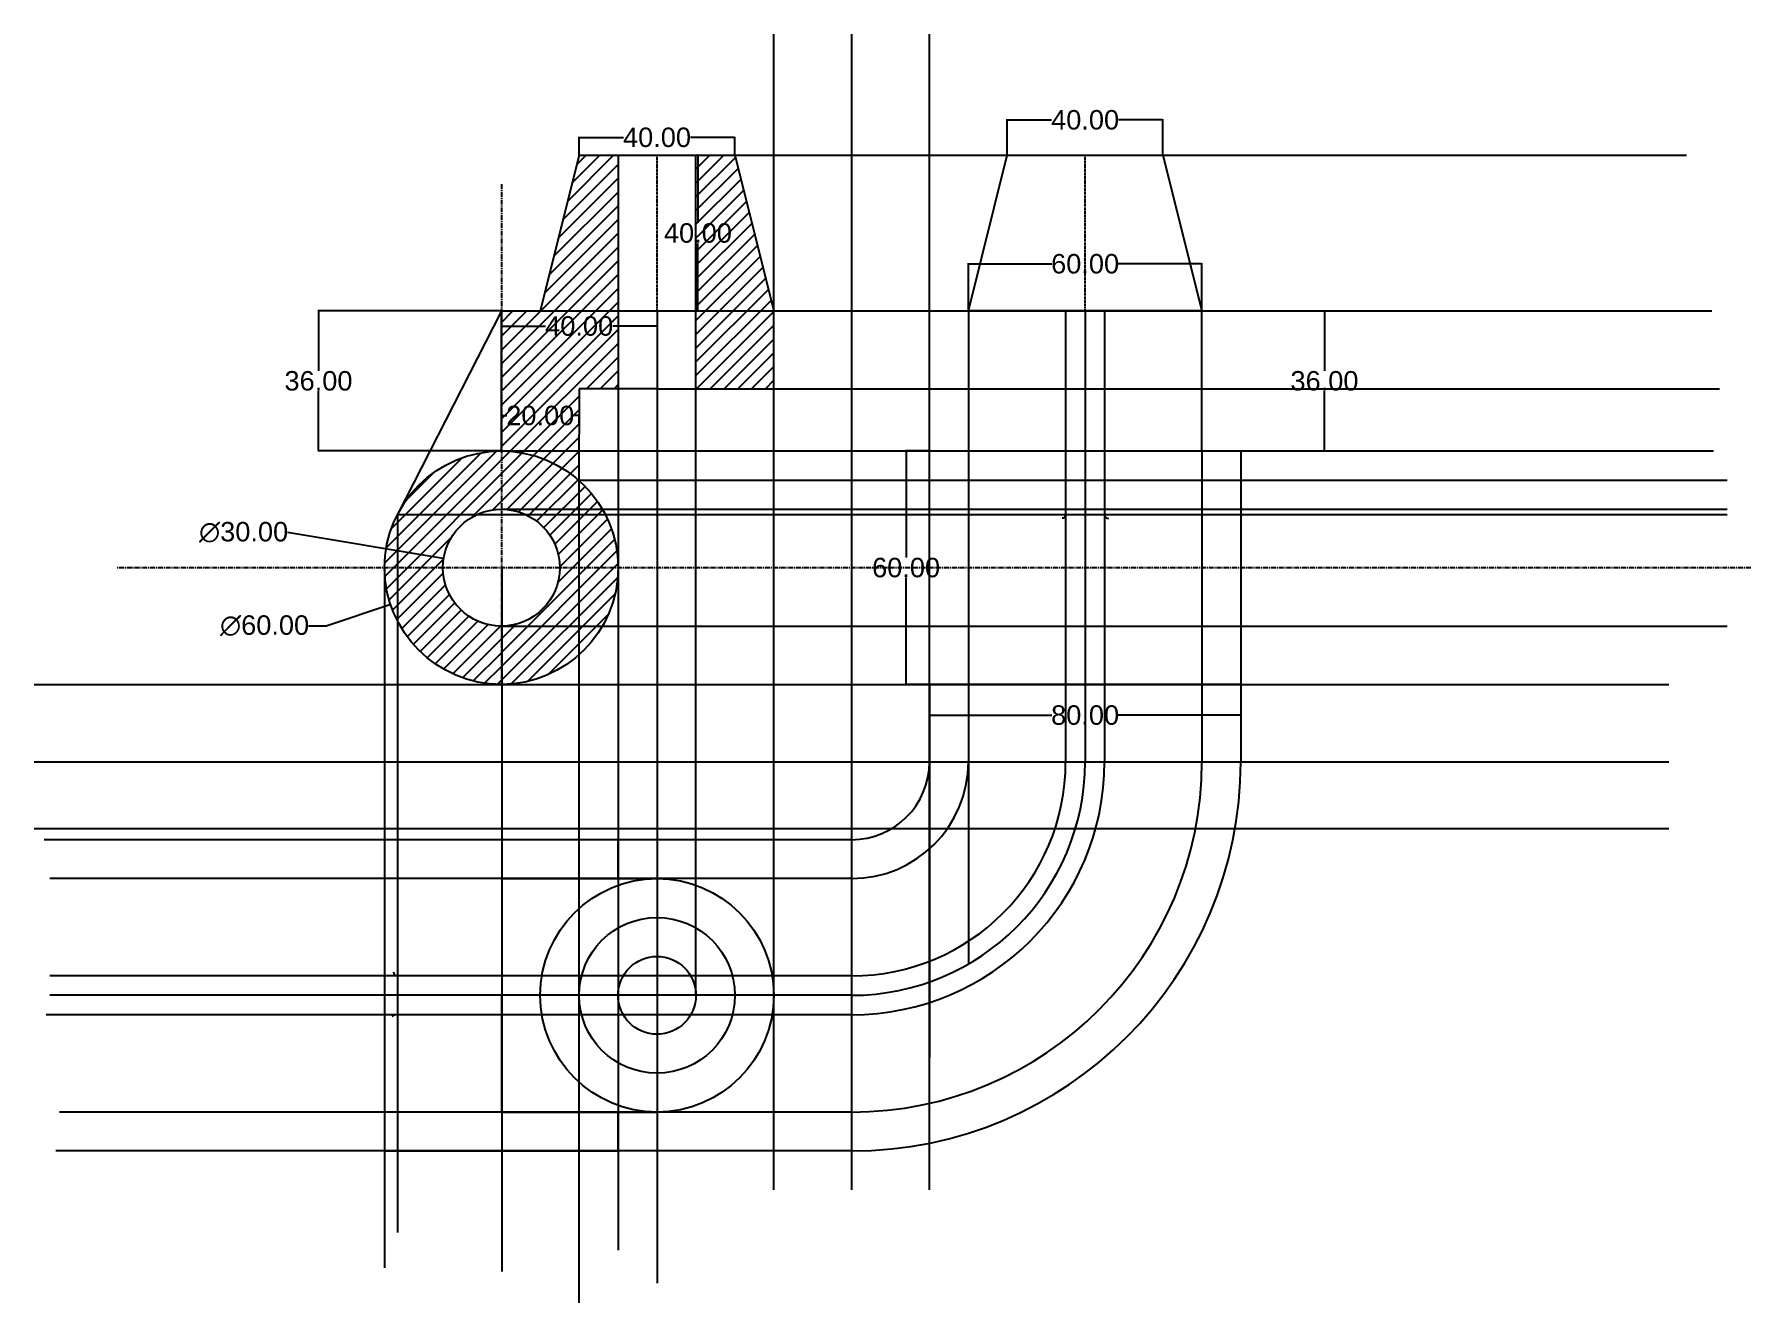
# Model space of a CAD drawing. Header units: millimetres. Extents: x 0 to 441, y 10 to 336.
import ezdxf

# ---------------------------------------------------------------- set-up
doc = ezdxf.new("R2010")
doc.units = ezdxf.units.MM
doc.header["$MEASUREMENT"] = 0
doc.header["$PDMODE"] = 35
doc.header["$PDSIZE"] = 3
doc.linetypes.add('CENTER', pattern=[2, 1.25, -0.25, 0.25, -0.25])
doc.linetypes.add('HIDDEN', pattern=[0.375, 0.25, -0.125])
doc.layers.add('CENTER', color=3, linetype='CENTER')
doc.layers.add('PROJECTION', color=2, linetype='Continuous')
doc.layers.add('HIDDEN', color=7, linetype='HIDDEN', lineweight=30)
doc.layers.add('OBJECT', color=7, linetype='Continuous', lineweight=35)
doc.styles.get("Standard").update_dxf_attribs({"font": 'arial.ttf'})
doc.dimstyles.new('Annotative', dxfattribs={"dimscale": 0, "dimtxt": 5, "dimasz": 0.18, "dimexe": 0.18, "dimexo": 0.0625, "dimgap": 0.09, "dimtad": 0, "dimtih": 1, "dimtoh": 1, "dimzin": 0, "dimdsep": 46, "dimtxsty": 'Standard', "dimcen": 0.09, "dimclrd": 2, "dimclre": 4, "dimadec": 0, "dimazin": 0, "dimtfac": 1, "dimtofl": 0, "dimtmove": 0, "dimatfit": 3, "dimfxl": 1, "dimtolj": 1, "dimtzin": 0, "dimarcsym": 0})

# ---------------------------------------------------------------- blocks, each defined once
blk = doc.blocks.new('*D39')
at = {"layer": 'Defpoints', "color": 0, "lineweight": -2, "transparency": 16777216}
for p in [(105.2, 200.86), (134.8, 195.96)]:
    blk.add_point(p, dxfattribs=at)
at = {"layer": 'OBJECT', "color": 2, "lineweight": -2, "transparency": 16777216}
blk.add_line((65.01, 207.5), (105.02, 200.89), dxfattribs=at)
at = {"layer": 'OBJECT', "color": 4, "lineweight": -2, "transparency": 16777216}
for p, q in [((120, 198.32), (120, 198.5)), ((119.91, 198.41), (120.09, 198.41))]:
    blk.add_line(p, q, dxfattribs=at)
at = {"layer": 'OBJECT', "color": 2, "lineweight": -2, "transparency": 16777216}
blk.add_solid([(105.03, 200.92), (105.02, 200.86), (105.2, 200.86)], dxfattribs=at)
at = {"layer": 'OBJECT', "color": 0, "lineweight": -2, "transparency": 16777216, "insert": (53.78, 207.5), "char_height": 5, "attachment_point": 5}
blk.add_mtext('\\A1;∅30.00', dxfattribs=at)
blk = doc.blocks.new('*D40')
at = {"layer": 'Defpoints', "color": 0, "lineweight": -2, "transparency": 16777216}
for p in [(148.48, 207.85), (91.52, 188.97)]:
    blk.add_point(p, dxfattribs=at)
at = {"layer": 'OBJECT', "color": 4, "lineweight": -2, "transparency": 16777216}
for p, q in [((120, 198.32), (120, 198.5)), ((119.91, 198.41), (120.09, 198.41))]:
    blk.add_line(p, q, dxfattribs=at)
at = {"layer": 'OBJECT', "color": 2, "lineweight": -2, "transparency": 16777216}
for p, q in [((75.01, 183.5), (91.35, 188.92)), ((70.41, 183.5), (75.01, 183.5))]:
    blk.add_line(p, q, dxfattribs=at)
blk.add_solid([(91.34, 188.94), (91.36, 188.89), (91.52, 188.97)], dxfattribs=at)
at = {"layer": 'OBJECT', "color": 0, "lineweight": -2, "transparency": 16777216, "insert": (59.17, 183.5), "char_height": 5, "attachment_point": 5}
blk.add_mtext('\\A1;∅60.00', dxfattribs=at)
blk = doc.blocks.new('*D41')
at = {"layer": 'Defpoints', "color": 0, "lineweight": -2, "transparency": 16777216}
for p in [(73.01, 264.41), (120, 264.41), (120, 228.41)]:
    blk.add_point(p, dxfattribs=at)
at = {"layer": 'OBJECT', "color": 4, "lineweight": -2, "transparency": 16777216}
for p, q in [((119.94, 264.41), (72.83, 264.41)), ((119.94, 228.41), (72.83, 228.41))]:
    blk.add_line(p, q, dxfattribs=at)
at = {"layer": 'OBJECT', "color": 2, "lineweight": -2, "transparency": 16777216}
for p, q in [((73.01, 264.23), (73.01, 249.05)), ((73.01, 228.59), (73.01, 243.77))]:
    blk.add_line(p, q, dxfattribs=at)
for points in [[(72.98, 264.23), (73.04, 264.23), (73.01, 264.41)], [(72.98, 228.59), (73.04, 228.59), (73.01, 228.41)]]:
    blk.add_solid(points, dxfattribs=at)
at = {"layer": 'OBJECT', "color": 0, "lineweight": -2, "transparency": 16777216, "insert": (73.01, 246.41), "char_height": 5, "attachment_point": 5}
blk.add_mtext('\\A1;36.00', dxfattribs=at)
blk = doc.blocks.new('*D42')
at = {"layer": 'Defpoints', "color": 0, "lineweight": -2, "transparency": 16777216}
for p in [(120, 264.41), (160, 264.41), (160, 260.5)]:
    blk.add_point(p, dxfattribs=at)
at = {"layer": 'OBJECT', "color": 4, "lineweight": -2, "transparency": 16777216}
for p, q in [((120, 264.35), (120, 260.32)), ((160, 264.35), (160, 260.32))]:
    blk.add_line(p, q, dxfattribs=at)
at = {"layer": 'OBJECT', "color": 2, "lineweight": -2, "transparency": 16777216}
for p, q in [((120.18, 260.5), (131.38, 260.5)), ((159.82, 260.5), (148.62, 260.5))]:
    blk.add_line(p, q, dxfattribs=at)
for points in [[(120.18, 260.53), (120.18, 260.47), (120, 260.5)], [(159.82, 260.53), (159.82, 260.47), (160, 260.5)]]:
    blk.add_solid(points, dxfattribs=at)
at = {"layer": 'OBJECT', "color": 0, "lineweight": -2, "transparency": 16777216, "insert": (140, 260.5), "char_height": 5, "attachment_point": 5}
blk.add_mtext('\\A1;40.00', dxfattribs=at)
blk = doc.blocks.new('*D44')
at = {"layer": 'Defpoints', "color": 0, "lineweight": -2, "transparency": 16777216}
for p in [(120, 235), (140, 237.5), (140, 235)]:
    blk.add_point(p, dxfattribs=at)
at = {"layer": 'OBJECT', "color": 4, "lineweight": -2, "transparency": 16777216}
for p, q in [((120, 235.06), (120, 237.68)), ((140, 235.06), (140, 237.68))]:
    blk.add_line(p, q, dxfattribs=at)
at = {"layer": 'OBJECT', "color": 2, "lineweight": -2, "transparency": 16777216}
for p, q in [((120.18, 237.5), (121.44, 237.5)), ((139.82, 237.5), (138.56, 237.5))]:
    blk.add_line(p, q, dxfattribs=at)
for points in [[(120.18, 237.53), (120.18, 237.47), (120, 237.5)], [(139.82, 237.53), (139.82, 237.47), (140, 237.5)]]:
    blk.add_solid(points, dxfattribs=at)
at = {"layer": 'OBJECT', "color": 0, "lineweight": -2, "transparency": 16777216, "insert": (130, 237.5), "char_height": 5, "attachment_point": 5}
blk.add_mtext('\\A1;20.00', dxfattribs=at)
blk = doc.blocks.new('*D45')
at = {"layer": 'Defpoints', "color": 0, "lineweight": -2, "transparency": 16777216}
for p in [(170.51, 304.41), (170.51, 304.41), (160, 264.41)]:
    blk.add_point(p, dxfattribs=at)
at = {"layer": 'OBJECT', "color": 4, "lineweight": -2, "transparency": 16777216}
for p, q in [((170.45, 304.41), (170.33, 304.41)), ((160.06, 264.41), (170.69, 264.41))]:
    blk.add_line(p, q, dxfattribs=at)
at = {"layer": 'OBJECT', "color": 2, "lineweight": -2, "transparency": 16777216}
for p, q in [((170.51, 304.23), (170.51, 287.05)), ((170.51, 264.59), (170.51, 281.77))]:
    blk.add_line(p, q, dxfattribs=at)
for points in [[(170.48, 304.23), (170.54, 304.23), (170.51, 304.41)], [(170.48, 264.59), (170.54, 264.59), (170.51, 264.41)]]:
    blk.add_solid(points, dxfattribs=at)
at = {"layer": 'OBJECT', "color": 0, "lineweight": -2, "transparency": 16777216, "insert": (170.51, 284.41), "char_height": 5, "attachment_point": 5}
blk.add_mtext('\\A1;40.00', dxfattribs=at)
blk = doc.blocks.new('*D46')
at = {"layer": 'Defpoints', "color": 0, "lineweight": -2, "transparency": 16777216}
for p in [(180, 309), (140, 304.41), (180, 304.41)]:
    blk.add_point(p, dxfattribs=at)
at = {"layer": 'OBJECT', "color": 4, "lineweight": -2, "transparency": 16777216}
for p, q in [((140, 304.47), (140, 309.18)), ((180, 304.47), (180, 309.18))]:
    blk.add_line(p, q, dxfattribs=at)
at = {"layer": 'OBJECT', "color": 2, "lineweight": -2, "transparency": 16777216}
for p, q in [((140.18, 309), (151.38, 309)), ((179.82, 309), (168.62, 309))]:
    blk.add_line(p, q, dxfattribs=at)
for points in [[(140.18, 309.03), (140.18, 308.97), (140, 309)], [(179.82, 309.03), (179.82, 308.97), (180, 309)]]:
    blk.add_solid(points, dxfattribs=at)
at = {"layer": 'OBJECT', "color": 0, "lineweight": -2, "transparency": 16777216, "insert": (160, 309), "char_height": 5, "attachment_point": 5}
blk.add_mtext('\\A1;40.00', dxfattribs=at)
blk = doc.blocks.new('*D51')
at = {"layer": 'Defpoints', "color": 0, "lineweight": -2, "transparency": 16777216}
for p in [(224, 228.41), (230, 228.41), (230, 168.41)]:
    blk.add_point(p, dxfattribs=at)
at = {"layer": 'OBJECT', "color": 4, "lineweight": -2, "transparency": 16777216}
for p, q in [((229.94, 228.41), (223.82, 228.41)), ((229.94, 168.41), (223.82, 168.41))]:
    blk.add_line(p, q, dxfattribs=at)
at = {"layer": 'OBJECT', "color": 2, "lineweight": -2, "transparency": 16777216}
for p, q in [((224, 228.23), (224, 201.05)), ((224, 168.59), (224, 195.77))]:
    blk.add_line(p, q, dxfattribs=at)
for points in [[(223.97, 228.23), (224.03, 228.23), (224, 228.41)], [(223.97, 168.59), (224.03, 168.59), (224, 168.41)]]:
    blk.add_solid(points, dxfattribs=at)
at = {"layer": 'OBJECT', "color": 0, "lineweight": -2, "transparency": 16777216, "insert": (224, 198.41), "char_height": 5, "attachment_point": 5}
blk.add_mtext('\\A1;60.00', dxfattribs=at)
blk = doc.blocks.new('*D52')
at = {"layer": 'Defpoints', "color": 0, "lineweight": -2, "transparency": 16777216}
for p in [(230, 168.41), (310, 168.41), (230, 160.5)]:
    blk.add_point(p, dxfattribs=at)
at = {"layer": 'OBJECT', "color": 4, "lineweight": -2, "transparency": 16777216}
for p, q in [((230, 168.35), (230, 160.32)), ((310, 168.35), (310, 160.32))]:
    blk.add_line(p, q, dxfattribs=at)
at = {"layer": 'OBJECT', "color": 2, "lineweight": -2, "transparency": 16777216}
for p, q in [((230.18, 160.5), (261.48, 160.5)), ((309.82, 160.5), (278.52, 160.5))]:
    blk.add_line(p, q, dxfattribs=at)
for points in [[(230.18, 160.53), (230.18, 160.47), (230, 160.5)], [(309.82, 160.53), (309.82, 160.47), (310, 160.5)]]:
    blk.add_solid(points, dxfattribs=at)
at = {"layer": 'OBJECT', "color": 0, "lineweight": -2, "transparency": 16777216, "insert": (270, 160.5), "char_height": 5, "attachment_point": 5}
blk.add_mtext('\\A1;80.00', dxfattribs=at)
blk = doc.blocks.new('*D54')
at = {"layer": 'Defpoints', "color": 0, "lineweight": -2, "transparency": 16777216}
for p in [(300, 264.41), (331.5, 264.41), (300, 228.41)]:
    blk.add_point(p, dxfattribs=at)
at = {"layer": 'OBJECT', "color": 4, "lineweight": -2, "transparency": 16777216}
for p, q in [((300.06, 264.41), (331.68, 264.41)), ((300.06, 228.41), (331.68, 228.41))]:
    blk.add_line(p, q, dxfattribs=at)
at = {"layer": 'OBJECT', "color": 2, "lineweight": -2, "transparency": 16777216}
for p, q in [((331.5, 264.23), (331.5, 249.05)), ((331.5, 228.59), (331.5, 243.77))]:
    blk.add_line(p, q, dxfattribs=at)
for points in [[(331.47, 264.23), (331.53, 264.23), (331.5, 264.41)], [(331.47, 228.59), (331.53, 228.59), (331.5, 228.41)]]:
    blk.add_solid(points, dxfattribs=at)
at = {"layer": 'OBJECT', "color": 0, "lineweight": -2, "transparency": 16777216, "insert": (331.5, 246.41), "char_height": 5, "attachment_point": 5}
blk.add_mtext('\\A1;36.00', dxfattribs=at)
blk = doc.blocks.new('*D55')
at = {"layer": 'Defpoints', "color": 0, "lineweight": -2, "transparency": 16777216}
for p in [(300, 276.5), (240, 264.41), (300, 264.41)]:
    blk.add_point(p, dxfattribs=at)
at = {"layer": 'OBJECT', "color": 4, "lineweight": -2, "transparency": 16777216}
for p, q in [((240, 264.47), (240, 276.68)), ((300, 264.47), (300, 276.68))]:
    blk.add_line(p, q, dxfattribs=at)
at = {"layer": 'OBJECT', "color": 2, "lineweight": -2, "transparency": 16777216}
for p, q in [((240.18, 276.5), (261.47, 276.5)), ((299.82, 276.5), (278.53, 276.5))]:
    blk.add_line(p, q, dxfattribs=at)
for points in [[(240.18, 276.53), (240.18, 276.47), (240, 276.5)], [(299.82, 276.53), (299.82, 276.47), (300, 276.5)]]:
    blk.add_solid(points, dxfattribs=at)
at = {"layer": 'OBJECT', "color": 0, "lineweight": -2, "transparency": 16777216, "insert": (270, 276.5), "char_height": 5, "attachment_point": 5}
blk.add_mtext('\\A1;60.00', dxfattribs=at)
blk = doc.blocks.new('*D57')
at = {"layer": 'Defpoints', "color": 0, "lineweight": -2, "transparency": 16777216}
for p in [(290, 313.5), (250, 304.41), (290, 304.41)]:
    blk.add_point(p, dxfattribs=at)
at = {"layer": 'OBJECT', "color": 4, "lineweight": -2, "transparency": 16777216}
for p, q in [((250, 304.47), (250, 313.68)), ((290, 304.47), (290, 313.68))]:
    blk.add_line(p, q, dxfattribs=at)
at = {"layer": 'OBJECT', "color": 2, "lineweight": -2, "transparency": 16777216}
for p, q in [((250.18, 313.5), (261.38, 313.5)), ((289.82, 313.5), (278.62, 313.5))]:
    blk.add_line(p, q, dxfattribs=at)
for points in [[(250.18, 313.53), (250.18, 313.47), (250, 313.5)], [(289.82, 313.53), (289.82, 313.47), (290, 313.5)]]:
    blk.add_solid(points, dxfattribs=at)
at = {"layer": 'OBJECT', "color": 0, "lineweight": -2, "transparency": 16777216, "insert": (270, 313.5), "char_height": 5, "attachment_point": 5}
blk.add_mtext('\\A1;40.00', dxfattribs=at)

msp = doc.modelspace()

# ---------------------------------------------------------------- hatches: boundary and pattern name
at = {"layer": 'OBJECT', "lineweight": -2}
h = msp.add_hatch(dxfattribs=at)
h.set_pattern_fill('ANSI31', color=256, scale=20)
h.paths.add_polyline_path([(180, 304.41), (170, 304.41), (170, 264.41), (190, 264.41)])
h.paths.add_polyline_path([(190, 264.41), (170, 264.41), (170, 244.41), (190, 244.41)])
h.paths.add_polyline_path([(150, 304.41), (140, 304.41), (130, 264.41), (150, 264.41)])
h.paths.add_polyline_path([(150, 264.41), (120, 264.41), (120, 228.41), (139.928, 228.41), (140, 244.41), (150, 244.41)])
h.paths.add_polyline_path([(139.928, 228.41), (120, 228.41, -0.1832681), (139.895, 220.864)])
h.paths.add_polyline_path([(139.928, 220.834, 0.1836569), (120, 228.41), (120, 213.41), (139.928, 213.41)])
h.paths.add_polyline_path([(120, 228.41, 0.2818611), (93.278, 212.046), (113.751, 212.046, -0.1078401), (120, 213.41)])
h.paths.add_polyline_path([(113.751, 212.046), (93.278, 212.046), (93.278, 198.41), (105, 198.41, -0.2932733)])
h.paths.add_polyline_path([(93.278, 212.046, 0.1185157), (90, 198.41), (93.278, 198.41)])
h.paths.add_polyline_path([(93.278, 198.41), (90, 198.41, 0.1185157), (93.278, 184.774)])
h.paths.add_polyline_path([(105, 198.41), (93.278, 198.41), (93.278, 184.774, 0.2818611), (120, 168.41), (120, 183.41, -0.4142136)])
h.paths.add_polyline_path([(139.928, 183.41), (120.09, 183.41), (120.09, 168.41, 0.1828817), (139.928, 175.986)])
h.paths.add_polyline_path([(139.928, 198.41), (135, 198.41, -0.4142136), (120, 183.41), (139.928, 183.41)])
h.paths.add_polyline_path([(150, 198.41), (139.928, 198.41), (139.928, 183.41), (145.981, 183.41, 0.1316525)])
h.paths.add_polyline_path([(145.981, 183.41), (139.928, 183.41), (139.928, 175.986, 0.0803388)])
h.paths.add_polyline_path([(139.928, 212.046), (126.249, 212.046, -0.2932733), (135, 198.41), (139.928, 198.41)])
h.paths.add_polyline_path([(146.722, 212.046), (139.928, 212.046), (139.928, 198.41), (150, 198.41, 0.1185157)])
h.paths.add_polyline_path([(139.928, 213.41), (120, 213.41, -0.1078401), (126.249, 212.046), (139.928, 212.046)])
h.paths.add_polyline_path([(145.981, 213.41), (139.928, 213.41), (139.928, 212.046), (146.722, 212.046, 0.012935)])
h.paths.add_polyline_path([(139.928, 220.834), (139.928, 213.41), (145.981, 213.41, 0.0803388)])

# ---------------------------------------------------------------- linework, layer by layer
at = {"layer": 'CENTER', "lineweight": -2}
for p, q in [((120, 297), (120, 168.5)), ((441.015, 198.41), (21.015, 198.41))]:
    msp.add_line(p, q, dxfattribs=at)
at = {"layer": 'HIDDEN', "lineweight": -2}
for p, q in [((160, 264.41), (160, 304.41)), ((270, 264.41), (270, 304.41))]:
    msp.add_line(p, q, dxfattribs=at)
at = {"layer": 'OBJECT', "lineweight": -2}
for p, q in [((140, 304.41), (130, 264.41)), ((140, 304.41), (180, 304.41)), ((180, 304.41), (190, 264.41)), ((240, 264.41), (250, 304.41)), ((250, 304.41), (290, 304.41)), ((290, 304.41), (300, 264.41)), ((120, 264.41), (93.278, 212.046)), ((120, 228.41), (120, 264.41)), ((120, 264.41), (160, 264.41)), ((160, 264.41), (160, 244.41)), ((160, 264.41), (190, 264.41)), ((190, 244.41), (190, 264.41)), ((300, 264.41), (240, 264.41)), ((240, 264.41), (240, 228.41)), ((265, 264.41), (265, 212.046)), ((275, 264.41), (275, 212.046)), ((300, 228.41), (300, 264.41)), ((140, 244.41), (139.895, 220.864)), ((160, 244.41), (140, 244.41)), ((160, 244.41), (190, 244.41)), ((230, 168.41), (230, 228.41)), ((230, 228.41), (310, 228.41)), ((310, 228.41), (310, 168.41)), ((310, 168.41), (230, 168.41)), ((150, 128.5), (90, 128.5)), ((90, 128.5), (90, 48.5)), ((150, 118.5), (150, 128.5)), ((160, 118.5), (120, 118.5)), ((120.09, 118.5), (120, 58.5)), ((120.09, 118.5), (160, 118.5)), ((120, 93.5), (93.278, 93.5)), ((120.09, 83.5), (93.278, 83.5)), ((120, 58.5), (160, 58.5)), ((120.09, 58.5), (160, 58.5)), ((150, 48.5), (150, 58.5)), ((90, 48.5), (150, 48.5))]:
    msp.add_line(p, q, dxfattribs=at)
for centre, radius in [((120, 198.41), 30), ((120, 198.41), 15), ((160, 88.5), 30), ((160, 88.5), 20), ((160, 88.5), 10)]:
    msp.add_circle(centre, radius, dxfattribs=at)
for centre, radius, start, end in [((264.139, 212.046), 0.861, 270, 0), ((276, 212.046), 1, 180, 270), ((93.278, 94.5), 1, 180, 270), ((93.278, 81), 2.5, 90, 125.42491)]:
    msp.add_arc(centre, radius, start, end, dxfattribs=at)
at = {"layer": 'PROJECTION', "color": 3, "linetype": 'ByBlock', "lineweight": -2}
for p, q in [((190, 38.5), (190, 335.5)), ((210, 335.5), (210, 38.5)), ((230, 38.5), (230, 335.5)), ((0, 168.41), (420, 168.41)), ((0, 148.5), (420, 148.5)), ((0, 131.361), (420, 131.361))]:
    msp.add_line(p, q, dxfattribs=at)
at = {"layer": 'PROJECTION', "lineweight": -2}
for p, q in [((150, 304.41), (150, 23)), ((170, 88.5), (170, 304.41)), ((180, 304.41), (424.5, 304.41)), ((190, 264.41), (431, 264.41)), ((270, 264.41), (270, 148.5)), ((160, 244.41), (160, 14.5)), ((190, 244.41), (433, 244.41)), ((120, 228.41), (431.5, 228.41)), ((240, 228.41), (240, 96.538)), ((300, 228.41), (300, 148.5)), ((139.895, 220.864), (435, 220.864)), ((139.928, 220.864), (139.928, 120.864)), ((93.278, 212.046), (435, 212.046)), ((93.278, 212.046), (93.278, 27.5)), ((120, 213.41), (435, 213.41)), ((265, 212.046), (265, 148.5)), ((275, 212.046), (275, 148.5)), ((90, 198.41), (90, 18.5)), ((120.09, 198.41), (120.09, 17.5)), ((120, 183.41), (435, 183.41)), ((230, 168.41), (230, 72.5)), ((310, 168.41), (310, 148.5)), ((210, 128.5), (2.5, 128.5)), ((139.928, 120.864), (139.928, 9.5)), ((210, 118.5), (4, 118.5)), ((210, 93.5), (4, 93.5)), ((210, 88.5), (4, 88.5)), ((210, 83.5), (3, 83.5)), ((210, 58.5), (6.5, 58.5)), ((210, 48.5), (5.5, 48.5))]:
    msp.add_line(p, q, dxfattribs=at)
for radius in [60, 20, 30, 90, 100, 55, 65]:
    msp.add_arc((210, 148.5), radius, 270, 0, dxfattribs=at)

# ---------------------------------------------------------------- dimensions: what is measured, and where the dimension line sits
at = {"layer": 'OBJECT', "lineweight": -2}
for base, p1, p2, picture, middle in [((290, 313.5), (250, 304.41), (290, 304.41), '*D57', (270, 313.5)), ((180, 309), (140, 304.41), (180, 304.41), '*D46', (160, 309)), ((300, 276.5), (240, 264.41), (300, 264.41), '*D55', (270, 276.5)), ((160, 260.5), (120, 264.41), (160, 264.41), '*D42', (140, 260.5)), ((140, 237.5), (120, 235), (140, 235), '*D44', (130, 237.5)), ((230, 160.5), (310, 168.41), (230, 168.41), '*D52', (270, 160.5))]:
    dim = msp.add_linear_dim(base=base, p1=p1, p2=p2, dimstyle='Annotative', dxfattribs=at)
    dim.commit()
    dim.dimension.update_dxf_attribs({"geometry": picture, "text_midpoint": middle})
for base, p1, p2, picture, middle in [((170.515, 304.41), (160, 264.41), (170.515, 304.41), '*D45', (170.515, 284.41)), ((331.5, 264.41), (300, 228.41), (300, 264.41), '*D54', (331.5, 246.41)), ((224, 228.41), (230, 168.41), (230, 228.41), '*D51', (224, 198.41))]:
    dim = msp.add_linear_dim(base=base, p1=p1, p2=p2, angle=90, dimstyle='Annotative', dxfattribs=at)
    dim.commit()
    dim.dimension.update_dxf_attribs({"geometry": picture, "text_midpoint": middle})
dim = msp.add_linear_dim(base=(73.015, 264.41), p1=(120, 228.41), p2=(120, 264.41), angle=90, dimstyle='Annotative', dxfattribs=at)
dim.commit()
dim.dimension.update_dxf_attribs({"geometry": '*D41', "text_midpoint": (73.015, 246.41), "dimtype": 160})
for p1, p2, picture, middle in [((134.799, 195.963), (105.201, 200.857), '*D39', (65.015, 207.5)), ((148.477, 207.848), (91.523, 188.972), '*D40', (59.171, 183.5))]:
    dim = msp.add_diameter_dim_2p(p1=p1, p2=p2, dimstyle='Annotative', dxfattribs=at)
    dim.commit()
    dim.dimension.update_dxf_attribs({"geometry": picture, "text_midpoint": middle, "dimtype": 163})

doc.saveas('drawing.dxf')
